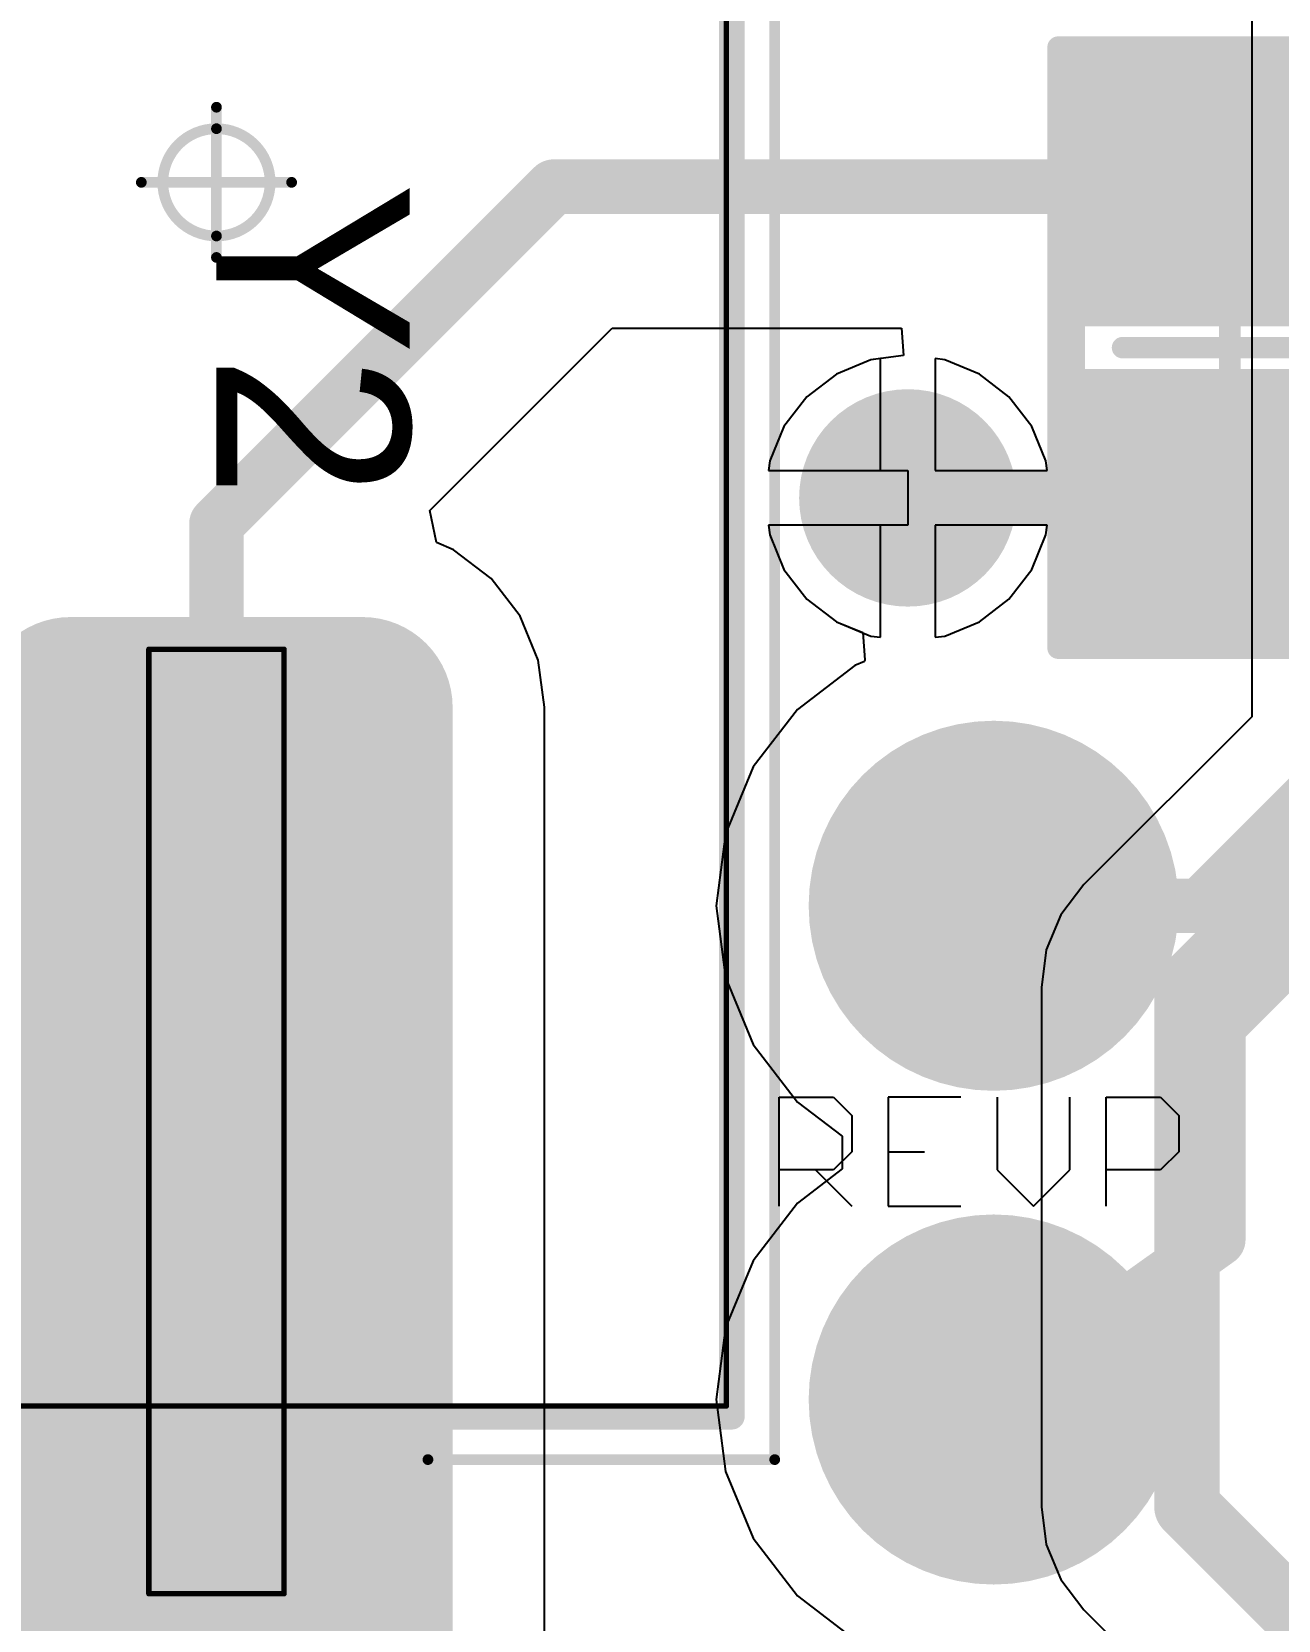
# Model space of a CAD drawing. Header units: millimetres. Extents: x 12 to 126, y 25 to 105.
# Drawn here: x 39.92 to 45.73, y 29.27 to 36.67 of the extents above; entities that cross this region are included whole.
import ezdxf

# ---------------------------------------------------------------- set-up
doc = ezdxf.new("R2010")
doc.units = ezdxf.units.MM
for name, color, linetype in [('BottomLayer', 5, 'Continuous'), ('BottomSolder', 6, 'Continuous'), ('Mechanical11', 56, 'Continuous'), ('Mechanical12', 56, 'Continuous'), ('Mechanical13', 56, 'Continuous'), ('Mechanical15', 56, 'Continuous'), ('Mechanical16', 56, 'Continuous'), ('MultiLayer', 9, 'Continuous'), ('TopLayer', 1, 'Continuous'), ('TopOverlay', 2, 'Continuous'), ('TopPaste', 8, 'Continuous'), ('TopSolder', 216, 'Continuous'), ('ViaHoleLayer', 16, 'Continuous')]:
    doc.layers.add(name, color=color, linetype=linetype)

# ---------------------------------------------------------------- blocks, each defined once
blk = doc.blocks.new('XTAL1140X475X430D1315L440X63M_30')
at = {"layer": 'Mechanical11', "const_width": 0.12}
for points in [[(5.75, 2.4), (-5.75, 2.4)], [(5.75, -2.4), (5.75, 2.4)]]:
    blk.add_lwpolyline(points, dxfattribs=at)
at = {"layer": 'Mechanical11', "const_width": 0.06}
blk.add_lwpolyline([(5.72, 2.4, 1), (5.78, 2.4, 1)], format="xyb", close=True, dxfattribs=at)
blk.add_lwpolyline([(5.72, 2.4, 1), (5.78, 2.4, 1)], format="xyb", close=True, dxfattribs=at)
at = {"layer": 'Mechanical12', "const_width": 0.025}
for points in [[(5.7, 2.375), (-5.7, 2.375)], [(5.7, -2.375), (5.7, 2.375)], [(2.175, -0.315), (2.175, 0.315)], [(6.575, 0.315), (2.175, 0.315)], [(6.575, -0.315), (6.575, 0.315)], [(6.575, -0.315), (2.175, -0.315)]]:
    blk.add_lwpolyline(points, dxfattribs=at)
at = {"layer": 'Mechanical12', "const_width": 0.0125}
for points in [[(5.6938, 2.375, 1), (5.7063, 2.375, 1)], [(5.6938, 2.375, 1), (5.7063, 2.375, 1)], [(2.1687, 0.315, 1), (2.1812, 0.315, 1)], [(2.1687, 0.315, 1), (2.1812, 0.315, 1)], [(6.5688, 0.315, 1), (6.5813, 0.315, 1)], [(6.5688, 0.315, 1), (6.5813, 0.315, 1)], [(2.1687, -0.315, 1), (2.1812, -0.315, 1)], [(2.1687, -0.315, 1), (2.1812, -0.315, 1)], [(6.5688, -0.315, 1), (6.5813, -0.315, 1)], [(6.5688, -0.315, 1), (6.5813, -0.315, 1)]]:
    blk.add_lwpolyline(points, format="xyb", close=True, dxfattribs=at)
at = {"layer": 'Mechanical15', "const_width": 0.05}
for points in [[(5.95, 2.6), (-5.95, 2.6)], [(5.95, 0.985), (5.95, 2.6)], [(7.325, 0.985), (5.95, 0.985)], [(0, -0.35), (0, 0.35)], [(0.35, 0), (-0.35, 0)]]:
    blk.add_lwpolyline(points, dxfattribs=at)
at = {"layer": 'Mechanical15'}
for points, const_width in [([(5.9375, 2.6, 1), (5.9625, 2.6, 1)], 0.025), ([(5.9375, 2.6, 1), (5.9625, 2.6, 1)], 0.025), ([(5.9375, 0.985, 1), (5.9625, 0.985, 1)], 0.025), ([(5.9375, 0.985, 1), (5.9625, 0.985, 1)], 0.025), ([(-0.0125, 0.35, 1), (0.0125, 0.35, 1)], 0.025), ([(0.25, 0, 1), (-0.25, 0, 1)], 0.05), ([(-0.3625, 0, 1), (-0.3375, 0, 1)], 0.025), ([(-0.2625, 0, 1), (-0.2375, 0, 1)], 0.025), ([(0.2375, 0, 1), (0.2625, 0, 1)], 0.025), ([(0.3375, 0, 1), (0.3625, 0, 1)], 0.025), ([(-0.0125, -0.35, 1), (0.0125, -0.35, 1)], 0.025)]:
    blk.add_lwpolyline(points, format="xyb", close=True, dxfattribs=dict(at, const_width=const_width))
at = {"layer": 'TopLayer', "const_width": 0.32}
for points in [[(2.285, 0.68, 1), (2.605, 0.68, 1)], [(6.645, 0.68, 1), (6.965, 0.68, 1)], [(2.285, -0.68, 1), (2.605, -0.68, 1)], [(6.645, -0.68, 1), (6.965, -0.68, 1)]]:
    blk.add_lwpolyline(points, format="xyb", close=True, dxfattribs=at)
at = {"layer": 'TopLayer'}
for points in [[(2.445, -1), (6.805, -1), (2.445, 1), (6.805, 1)], [(2.125, -0.68), (7.125, -0.68), (2.125, 0.68), (7.125, 0.68)]]:
    blk.add_solid(points, dxfattribs=at)
at = {"layer": 'TopOverlay', "const_width": 0.12}
for points in [[(5.75, 2.4), (-5.75, 2.4)], [(5.75, 0.97), (5.75, 2.4)]]:
    blk.add_lwpolyline(points, dxfattribs=at)
at = {"layer": 'TopOverlay', "const_width": 0.06}
for points in [[(5.72, 2.4, 1), (5.78, 2.4, 1)], [(5.72, 2.4, 1), (5.78, 2.4, 1)], [(5.72, 0.97, 1), (5.78, 0.97, 1)]]:
    blk.add_lwpolyline(points, format="xyb", close=True, dxfattribs=at)
at = {"layer": 'TopPaste', "const_width": 0.32}
for points in [[(2.285, 0.68, 1), (2.605, 0.68, 1)], [(6.645, 0.68, 1), (6.965, 0.68, 1)], [(2.285, -0.68, 1), (2.605, -0.68, 1)], [(6.645, -0.68, 1), (6.965, -0.68, 1)]]:
    blk.add_lwpolyline(points, format="xyb", close=True, dxfattribs=at)
at = {"layer": 'TopPaste'}
for points in [[(2.445, -1), (6.805, -1), (2.445, 1), (6.805, 1)], [(2.125, -0.68), (7.125, -0.68), (2.125, 0.68), (7.125, 0.68)]]:
    blk.add_solid(points, dxfattribs=at)
at = {"layer": 'TopSolder', "const_width": 0.42}
for points in [[(2.235, 0.68, 1), (2.655, 0.68, 1)], [(6.595, 0.68, 1), (7.015, 0.68, 1)], [(2.235, -0.68, 1), (2.655, -0.68, 1)], [(6.595, -0.68, 1), (7.015, -0.68, 1)]]:
    blk.add_lwpolyline(points, format="xyb", close=True, dxfattribs=at)
at = {"layer": 'TopSolder'}
for points in [[(2.445, -1.1), (6.805, -1.1), (2.445, 1.1), (6.805, 1.1)], [(2.025, -0.68), (7.225, -0.68), (2.025, 0.68), (7.225, 0.68)]]:
    blk.add_solid(points, dxfattribs=at)
at = {"layer": 'Mechanical16'}
blk.add_text('Y2', height=0.9, dxfattribs=at).set_placement((0, 0))
blk = doc.blocks.new('C0805_62')
at = {"layer": 'Mechanical13', "const_width": 0.1}
for points in [[(-1.1, 0.725), (-1.1, -0.725)], [(-1.1, 0.725), (1.1, 0.725)], [(1.1, 0.725), (1.1, -0.725)], [(-1.1, -0.725), (1.1, -0.725)]]:
    blk.add_lwpolyline(points, dxfattribs=at)
at = {"layer": 'Mechanical13', "const_width": 0.05}
for points in [[(-1.125, 0.725, 1), (-1.075, 0.725, 1)], [(-1.125, 0.725, 1), (-1.075, 0.725, 1)], [(1.075, 0.725, 1), (1.125, 0.725, 1)], [(1.075, 0.725, 1), (1.125, 0.725, 1)], [(-1.125, -0.725, 1), (-1.075, -0.725, 1)], [(-1.125, -0.725, 1), (-1.075, -0.725, 1)], [(1.075, -0.725, 1), (1.125, -0.725, 1)], [(1.075, -0.725, 1), (1.125, -0.725, 1)]]:
    blk.add_lwpolyline(points, format="xyb", close=True, dxfattribs=at)
at = {"layer": 'Mechanical15', "const_width": 0.1}
for points in [[(-1.4, 0.8), (-1.4, -0.8)], [(-1.4, 0.8), (1.4, 0.8)], [(1.4, 0.8), (1.4, -0.8)], [(0, 0.5), (0, -0.5)], [(-0.5, 0), (0.5, 0)], [(-1.4, -0.8), (1.4, -0.8)]]:
    blk.add_lwpolyline(points, dxfattribs=at)
at = {"layer": 'Mechanical15', "const_width": 0.05}
for points in [[(-1.425, 0.8, 1), (-1.375, 0.8, 1)], [(-1.425, 0.8, 1), (-1.375, 0.8, 1)], [(1.375, 0.8, 1), (1.425, 0.8, 1)], [(1.375, 0.8, 1), (1.425, 0.8, 1)], [(-0.025, 0.5, 1), (0.025, 0.5, 1)], [(-0.525, 0, 1), (-0.475, 0, 1)], [(0.475, 0, 1), (0.525, 0, 1)], [(-0.025, -0.5, 1), (0.025, -0.5, 1)], [(-1.425, -0.8, 1), (-1.375, -0.8, 1)], [(-1.425, -0.8, 1), (-1.375, -0.8, 1)], [(1.375, -0.8, 1), (1.425, -0.8, 1)], [(1.375, -0.8, 1), (1.425, -0.8, 1)]]:
    blk.add_lwpolyline(points, format="xyb", close=True, dxfattribs=at)
at = {"layer": 'TopLayer'}
for points in [[(-0.2, -0.7), (-0.2, 0.7), (-1.3, -0.7), (-1.3, 0.7)], [(1.3, -0.7), (1.3, 0.7), (0.2, -0.7), (0.2, 0.7)]]:
    blk.add_solid(points, dxfattribs=at)
at = {"layer": 'TopPaste'}
for points in [[(-0.2, -0.7), (-0.2, 0.7), (-1.3, -0.7), (-1.3, 0.7)], [(1.3, -0.7), (1.3, 0.7), (0.2, -0.7), (0.2, 0.7)]]:
    blk.add_solid(points, dxfattribs=at)
at = {"layer": 'TopSolder'}
for points in [[(-0.1, -0.8), (-0.1, 0.8), (-1.4, -0.8), (-1.4, 0.8)], [(1.4, -0.8), (1.4, 0.8), (0.1, -0.8), (0.1, 0.8)]]:
    blk.add_solid(points, dxfattribs=at)

msp = doc.modelspace()

# ---------------------------------------------------------------- linework, layer by layer
at = {"layer": 'BottomLayer'}
for p, q in [((45.6029, 41.6978), (45.6029, 33.4809)), ((43.873, 35.1494), (43.8276, 35.1434)), ((43.873, 34.627), (43.873, 35.1494)), ((44.1724, 35.1434), (44.127, 35.1494)), ((44.127, 35.1494), (44.127, 34.627)), ((43.667, 35.0769), (43.529, 34.971)), ((43.8276, 35.1434), (43.667, 35.0769)), ((44.3331, 35.0769), (44.1724, 35.1434)), ((44.471, 34.971), (44.3331, 35.0769)), ((43.529, 34.971), (43.4231, 34.833)), ((44.5769, 34.833), (44.471, 34.971)), ((43.4231, 34.833), (43.3566, 34.6724)), ((44.6434, 34.6724), (44.5769, 34.833)), ((43.3566, 34.6724), (43.3506, 34.627)), ((44.6494, 34.627), (44.6434, 34.6724)), ((43.3506, 34.627), (43.873, 34.627)), ((44.127, 34.627), (44.6494, 34.627)), ((43.873, 34.373), (43.3506, 34.373)), ((43.3506, 34.373), (43.3566, 34.3276)), ((43.873, 33.8506), (43.873, 34.373)), ((44.6494, 34.373), (44.127, 34.373)), ((44.127, 34.373), (44.127, 33.8506)), ((44.6434, 34.3276), (44.6494, 34.373)), ((43.3566, 34.3276), (43.4231, 34.1669)), ((44.5769, 34.1669), (44.6434, 34.3276)), ((43.4231, 34.1669), (43.529, 34.029)), ((44.471, 34.029), (44.5769, 34.1669)), ((43.529, 34.029), (43.667, 33.9231)), ((44.3331, 33.9231), (44.471, 34.029)), ((43.667, 33.9231), (43.8276, 33.8566)), ((44.1724, 33.8566), (44.3331, 33.9231)), ((43.8276, 33.8566), (43.873, 33.8506)), ((44.127, 33.8506), (44.1724, 33.8566)), ((45.6029, 33.4809), (44.8204, 32.6985)), ((44.8204, 32.6985), (44.7127, 32.558)), ((44.7127, 32.558), (44.6449, 32.3944)), ((44.6449, 32.3944), (44.6218, 32.2189)), ((44.6218, 32.2189), (44.6218, 29.8)), ((44.6218, 29.8), (44.6449, 29.6245)), ((44.6449, 29.6245), (44.7127, 29.4609)), ((44.7127, 29.4609), (44.8204, 29.3204)), ((44.8204, 29.3204), (46.2299, 27.911))]:
    msp.add_line(p, q, dxfattribs=at)
for points, const_width in [([(43.7968, 34.5, 1), (44.2032, 34.5, 1)], 0.4064), ([(45.2238, 32.2189, 1), (45.3762, 32.2189, 1)], 0.1524), ([(45.2238, 32.2189, 1), (45.3762, 32.2189, 1)], 0.1524), ([(45.2238, 29.8, 1), (45.3762, 29.8, 1)], 0.1524), ([(45.2238, 29.8, 1), (45.3762, 29.8, 1)], 0.1524)]:
    msp.add_lwpolyline(points, format="xyb", close=True, dxfattribs=dict(at, const_width=const_width))
at = {"layer": 'BottomLayer', "const_width": 0.3048}
for points in [[(45.3, 32.2189), (46.2811, 33.2)], [(45.3, 29.8), (45.3, 32.2189)], [(45.3, 29.8), (46.7095, 28.3905)]]:
    msp.add_lwpolyline(points, dxfattribs=at)
at = {"layer": 'BottomSolder', "const_width": 0.5064}
msp.add_lwpolyline([(43.7468, 34.5, 1), (44.2532, 34.5, 1)], format="xyb", close=True, dxfattribs=at)
at = {"layer": 'MultiLayer', "const_width": 0.4064}
msp.add_lwpolyline([(43.7968, 34.5, 1), (44.2032, 34.5, 1)], format="xyb", close=True, dxfattribs=at)
at = {"layer": 'TopLayer'}
for p, q in [((41.7744, 34.4414), (42.6233, 35.2904)), ((42.6233, 35.2904), (43.9708, 35.2904)), ((43.9708, 35.2904), (43.9791, 35.1634)), ((43.9791, 35.1634), (43.8276, 35.1434)), ((43.667, 35.0769), (43.529, 34.971)), ((43.8276, 35.1434), (43.667, 35.0769)), ((43.529, 34.971), (43.4231, 34.833)), ((43.4231, 34.833), (43.3566, 34.6724)), ((43.3566, 34.6724), (43.3506, 34.627)), ((43.3506, 34.627), (44, 34.627)), ((44, 34.627), (44, 34.373)), ((41.8042, 34.2916), (41.7744, 34.4414)), ((44, 34.373), (43.3506, 34.373)), ((43.3506, 34.373), (43.3566, 34.3276)), ((41.8836, 34.2587), (41.8042, 34.2916)), ((43.3566, 34.3276), (43.4231, 34.1669)), ((42.0591, 34.1241), (41.8836, 34.2587)), ((42.1937, 33.9486), (42.0591, 34.1241)), ((43.4231, 34.1669), (43.529, 34.029)), ((43.529, 34.029), (43.667, 33.9231)), ((42.2784, 33.7443), (42.1937, 33.9486)), ((43.667, 33.9231), (43.7897, 33.8723)), ((43.7897, 33.8723), (43.7999, 33.746)), ((42.3072, 33.525), (42.2784, 33.7443)), ((43.7999, 33.746), (43.7979, 33.7382)), ((43.7535, 33.7198), (43.4857, 33.5143)), ((43.7979, 33.7382), (43.7535, 33.7198)), ((42.3072, 29.165), (42.3072, 33.525)), ((43.4857, 33.5143), (43.2802, 33.2465)), ((43.2802, 33.2465), (43.151, 32.9347)), ((43.151, 32.9347), (43.1069, 32.6)), ((43.1069, 32.6), (43.151, 32.2653)), ((43.151, 32.2653), (43.2802, 31.9535)), ((43.2802, 31.9535), (43.4857, 31.6857)), ((43.4857, 31.6857), (43.6937, 31.526)), ((43.6937, 31.526), (43.6944, 31.5248)), ((43.6944, 31.5248), (43.6944, 31.3752)), ((43.6944, 31.3752), (43.6937, 31.374)), ((43.6937, 31.374), (43.4857, 31.2143)), ((43.4857, 31.2143), (43.2802, 30.9465)), ((43.2802, 30.9465), (43.151, 30.6347)), ((43.151, 30.6347), (43.1069, 30.3)), ((43.1069, 30.3), (43.151, 29.9653)), ((43.151, 29.9653), (43.2802, 29.6535)), ((43.2802, 29.6535), (43.4857, 29.3857)), ((43.4857, 29.3857), (43.7535, 29.1802))]:
    msp.add_line(p, q, dxfattribs=at)
at = {"layer": 'TopLayer', "const_width": 0.254}
for points in [[(45.5, 35.95), (46.92, 37.37)], [(40.78, 34.38), (42.35, 35.95)], [(42.35, 35.95), (45.5, 35.95)], [(44, 34.5), (45.45, 34.5)], [(45.45, 34.5), (45.5, 34.45)], [(40.78, 31.345), (40.78, 34.38)], [(45.3625, 32.6), (46.527, 33.7646)], [(45.446, 32.0415), (46.981, 33.5765)], [(44.4, 32.6), (45.3625, 32.6)], [(45.446, 31.046), (45.446, 32.0415)], [(44.4, 30.3), (45.446, 31.046)]]:
    msp.add_lwpolyline(points, dxfattribs=at)
at = {"layer": 'TopLayer'}
for points, const_width in [([(42.2865, 35.95, 1), (42.4135, 35.95, 1)], 0.127), ([(42.2865, 35.95, 1), (42.4135, 35.95, 1)], 0.127), ([(45.4365, 35.95, 1), (45.5635, 35.95, 1)], 0.127), ([(45.4365, 35.95, 1), (45.5635, 35.95, 1)], 0.127), ([(43.7968, 34.5, 1), (44.2032, 34.5, 1)], 0.4064), ([(43.9365, 34.5, 1), (44.0635, 34.5, 1)], 0.127), ([(45.3865, 34.5, 1), (45.5135, 34.5, 1)], 0.127), ([(45.3865, 34.5, 1), (45.5135, 34.5, 1)], 0.127), ([(45.4365, 34.45, 1), (45.5635, 34.45, 1)], 0.127), ([(40.7165, 34.38, 1), (40.8435, 34.38, 1)], 0.127), ([(40.7165, 34.38, 1), (40.8435, 34.38, 1)], 0.127), ([(44.019, 32.6, 1), (44.781, 32.6, 1)], 0.762), ([(44.3365, 32.6, 1), (44.4635, 32.6, 1)], 0.127), ([(45.299, 32.6, 1), (45.426, 32.6, 1)], 0.127), ([(45.299, 32.6, 1), (45.426, 32.6, 1)], 0.127), ([(45.3825, 32.0415, 1), (45.5095, 32.0415, 1)], 0.127), ([(45.3825, 32.0415, 1), (45.5095, 32.0415, 1)], 0.127), ([(40.7165, 31.345, 1), (40.8435, 31.345, 1)], 0.127), ([(45.3825, 31.046, 1), (45.5095, 31.046, 1)], 0.127), ([(45.3825, 31.046, 1), (45.5095, 31.046, 1)], 0.127), ([(44.019, 30.3, 1), (44.781, 30.3, 1)], 0.762), ([(44.3365, 30.3, 1), (44.4635, 30.3, 1)], 0.127)]:
    msp.add_lwpolyline(points, format="xyb", close=True, dxfattribs=dict(at, const_width=const_width))
at = {"layer": 'TopOverlay'}
for p, q in [((43.4, 31.2), (43.4, 31.7078)), ((43.4, 31.7078), (43.6539, 31.7078)), ((43.6539, 31.7078), (43.7386, 31.6232)), ((44.2464, 31.7078), (43.9078, 31.7078)), ((43.9078, 31.7078), (43.9078, 31.2)), ((44.4157, 31.7078), (44.4157, 31.3693)), ((44.7542, 31.3693), (44.7542, 31.7078)), ((44.9235, 31.2), (44.9235, 31.7078)), ((44.9235, 31.7078), (45.1774, 31.7078)), ((45.1774, 31.7078), (45.2621, 31.6232)), ((43.7386, 31.6232), (43.7386, 31.4539)), ((45.2621, 31.6232), (45.2621, 31.4539)), ((43.7386, 31.4539), (43.6539, 31.3693)), ((43.9078, 31.4539), (44.0771, 31.4539)), ((45.2621, 31.4539), (45.1774, 31.3693)), ((43.6539, 31.3693), (43.4, 31.3693)), ((43.5693, 31.3693), (43.7386, 31.2)), ((44.4157, 31.3693), (44.5849, 31.2)), ((44.5849, 31.2), (44.7542, 31.3693)), ((45.1774, 31.3693), (44.9235, 31.3693)), ((43.9078, 31.2), (44.2464, 31.2))]:
    msp.add_line(p, q, dxfattribs=at)
at = {"layer": 'TopPaste', "const_width": 0.762}
for points in [[(44.019, 32.6, 1), (44.781, 32.6, 1)], [(44.019, 30.3, 1), (44.781, 30.3, 1)]]:
    msp.add_lwpolyline(points, format="xyb", close=True, dxfattribs=at)
at = {"layer": 'TopSolder'}
for points, const_width in [([(43.7468, 34.5, 1), (44.2532, 34.5, 1)], 0.5064), ([(43.969, 32.6, 1), (44.831, 32.6, 1)], 0.862), ([(43.969, 30.3, 1), (44.831, 30.3, 1)], 0.862)]:
    msp.add_lwpolyline(points, format="xyb", close=True, dxfattribs=dict(at, const_width=const_width))
at = {"layer": 'ViaHoleLayer', "const_width": 0.2032}
msp.add_lwpolyline([(43.8984, 34.5, 1), (44.1016, 34.5, 1)], format="xyb", close=True, dxfattribs=at)

# ---------------------------------------------------------------- block references
for name, p, rotation in [('XTAL1140X475X430D1315L440X63M_30', (40.78, 35.97), 270), ('C0805_62', (45.5, 35.2), 90)]:
    msp.add_blockref(name, p, dxfattribs=dict(rotation=rotation))

doc.saveas('drawing.dxf')
